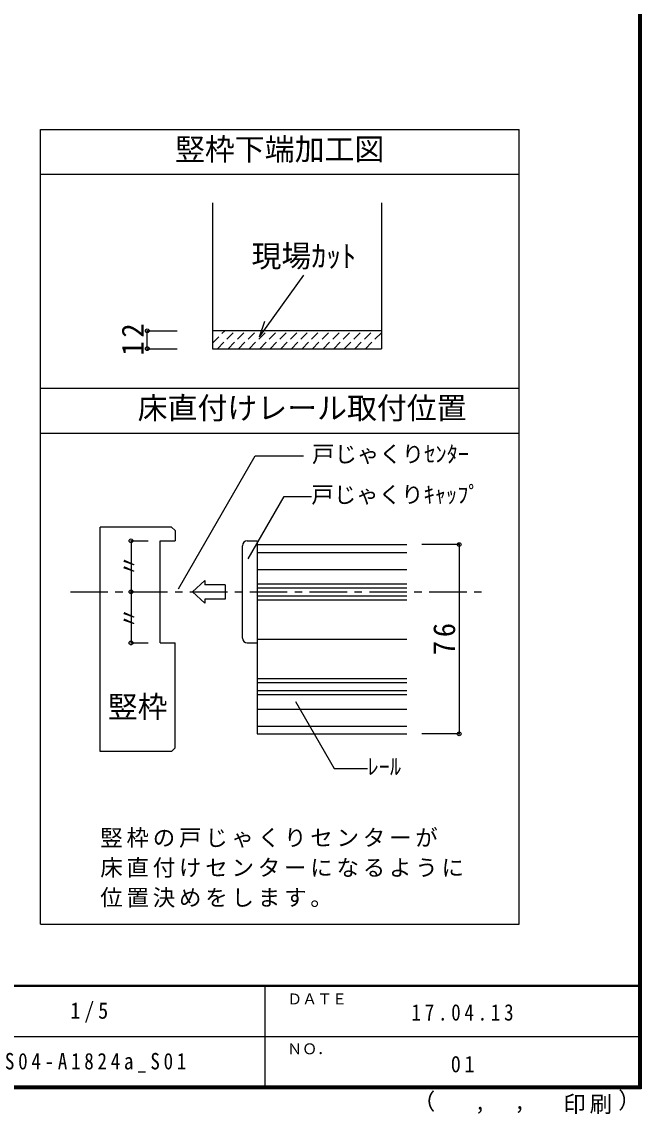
# Model space of a CAD drawing. Units: millimetres at full size, sheet at 1:5, with parts at other scales. Extents: x -973 to 977, y -718 to 696.
# Drawn here: x 563 to 977, y -718 to 13 of the extents above; entities that cross this region are included whole.
import ezdxf
from ezdxf.enums import TextEntityAlignment as Align

# ---------------------------------------------------------------- set-up
doc = ezdxf.new("R2010")
doc.units = ezdxf.units.MM
doc.header["$LTSCALE"] = 5
doc.header["$PDMODE"] = 32
doc.header["$PDSIZE"] = 2.5
doc.linetypes.add('CHAIN1', pattern=[8, 5, -1, 1, -1])
doc.linetypes.add('DASHED1', pattern=[1.8, 1.2, -0.6])
for name, color, linetype in [('0-4_枠', 3, 'Continuous'), ('0-A_文字', 7, 'Continuous'), ('0-B_寸法', 7, 'Continuous'), ('0-C_ハッチ', 4, 'DASHED1'), ('2-1_通り芯', 4, 'CHAIN1'), ('2-4_枠', 3, 'Continuous'), ('2-7_金物', 4, 'Continuous'), ('2-A_文字', 7, 'Continuous'), ('2-B_寸法', 4, 'Continuous'), ('F-1_枠', 6, 'Continuous'), ('F-A_文字', 7, 'Continuous')]:
    doc.layers.add(name, color=color, linetype=linetype)
doc.styles.add('ＭＳ ゴシック', font='')
doc.styles.get('ＭＳ ゴシック').set_extended_font_data('MS Gothic')

msp = doc.modelspace()

# ---------------------------------------------------------------- linework, layer by layer
at = {"layer": '0-4_枠'}
for p, q in [((689.986, -108.36), (689.986, -205.852)), ((802.986, -108.36), (802.986, -205.852)), ((802.986, -193.852), (689.986, -193.852)), ((689.986, -205.852), (802.986, -205.852))]:
    msp.add_line(p, q, dxfattribs=at)
at = {"layer": '0-A_文字', "color": 3}
for p, q in [((574.986, -590.859), (574.986, -59.167)), ((574.986, -59.167), (894.986, -59.167)), ((894.986, -590.859), (894.986, -59.167)), ((574.986, -89.167), (894.986, -89.167)), ((574.986, -232.271), (894.986, -232.271)), ((574.986, -262.271), (894.986, -262.271)), ((574.986, -590.859), (894.986, -590.859))]:
    msp.add_line(p, q, dxfattribs=at)
at = {"layer": '0-A_文字'}
for q in [(751.119, -156.683), (725.114, -187.536)]:
    msp.add_line((721.367, -197.843), q, dxfattribs=at)
at = {"layer": '0-B_寸法', "color": 4}
for p, q in [((646.429, -193.852), (666.429, -193.852)), ((646.429, -205.852), (646.429, -193.852)), ((646.429, -205.852), (666.429, -205.852))]:
    msp.add_line(p, q, dxfattribs=at)
at = {"layer": '0-B_寸法'}
for p in [(646.429, -193.852), (646.429, -205.852)]:
    msp.add_point(p, dxfattribs=at)
at = {"layer": '0-C_ハッチ'}
for p, q in [((689.986, -202.126), (698.26, -193.852)), ((693.331, -205.852), (705.331, -193.852)), ((700.402, -205.852), (712.402, -193.852)), ((707.473, -205.852), (719.473, -193.852)), ((714.544, -205.852), (726.544, -193.852)), ((721.615, -205.852), (733.615, -193.852)), ((728.686, -205.852), (740.686, -193.852)), ((735.757, -205.852), (747.757, -193.852)), ((742.828, -205.852), (754.828, -193.852)), ((749.9, -205.852), (761.9, -193.852)), ((756.971, -205.852), (768.486, -194.336)), ((764.042, -205.852), (776.042, -193.852)), ((771.113, -205.852), (783.113, -193.852)), ((778.184, -205.852), (790.184, -193.852)), ((785.255, -205.852), (797.255, -193.852)), ((792.326, -205.852), (802.986, -195.192))]:
    msp.add_line(p, q, dxfattribs=at)
at = {"layer": '2-1_通り芯'}
msp.add_line((594.986, -368.528), (874.986, -368.528), dxfattribs=at)
at = {"layer": '2-4_枠'}
for p, q in [((664.986, -327.552), (664.986, -334.362)), ((654.986, -334.362), (664.986, -334.362)), ((654.986, -402.695), (654.986, -334.362)), ((654.986, -402.695), (664.986, -402.695)), ((664.986, -472.838), (664.986, -402.695)), ((662.629, -475.195), (664.986, -472.838))]:
    msp.add_line(p, q, dxfattribs=at)
for points in [[(664.986, -327.552), (662.629, -325.195), (614.986, -325.195)], [(662.629, -475.195), (614.986, -475.195), (614.986, -325.195)]]:
    msp.add_lwpolyline(points, dxfattribs=at)
at = {"layer": '2-7_金物'}
for p, q in [((709.986, -399.362), (709.986, -337.695)), ((719.986, -342.081), (819.986, -342.081)), ((719.986, -353.528), (819.986, -353.528)), ((676.572, -368.528), (684.855, -360.936)), ((684.855, -360.936), (684.855, -363.697)), ((698.429, -363.697), (684.855, -363.697)), ((698.429, -363.697), (698.429, -373.36)), ((719.986, -363.147), (819.986, -363.147)), ((676.572, -368.528), (684.855, -376.121)), ((684.855, -373.36), (684.855, -376.121)), ((698.429, -373.36), (684.855, -373.36)), ((719.986, -373.909), (819.986, -373.909)), ((713.32, -402.695), (719.986, -402.695)), ((719.986, -426.481), (819.986, -426.481)), ((719.986, -437.243), (819.986, -437.243)), ((719.986, -446.862), (819.986, -446.862)), ((719.986, -458.309), (819.986, -458.309))]:
    msp.add_line(p, q, dxfattribs=at)
at = {"layer": '2-7_金物', "color": 7}
for p, q in [((719.986, -336.862), (719.986, -463.528)), ((719.986, -336.862), (819.986, -336.862)), ((719.986, -365.862), (819.986, -365.862)), ((719.986, -371.195), (819.986, -371.195)), ((719.986, -400.195), (819.986, -400.195)), ((719.986, -429.195), (819.986, -429.195)), ((719.986, -434.528), (819.986, -434.528)), ((719.986, -463.528), (819.986, -463.528))]:
    msp.add_line(p, q, dxfattribs=at)
at = {"layer": '2-7_金物'}
msp.add_lwpolyline([(713.32, -334.362), (719.986, -334.362), (719.986, -402.695)], dxfattribs=at)
for centre, start, end in [((713.32, -337.695), 90, 180), ((713.32, -399.362), 180, 270)]:
    msp.add_arc(centre, 3.333, start, end, dxfattribs=at)
at = {"layer": '2-A_文字'}
for p, q in [((667.287, -366.393), (718.536, -277.628)), ((718.536, -277.628), (750.882, -277.628)), ((713.904, -346.505), (737.99, -304.788)), ((737.99, -304.788), (756.122, -304.788))]:
    msp.add_line(p, q, dxfattribs=at)
msp.add_lwpolyline([(745.481, -441.754), (771.389, -486.627), (793.623, -486.627)], dxfattribs=at)
msp.add_point((635.543, -368.528), dxfattribs=at)
at = {"layer": '2-B_寸法'}
for p, q in [((635.543, -334.362), (646.932, -334.362)), ((635.543, -334.362), (635.543, -402.695)), ((854.986, -336.862), (829.986, -336.862)), ((854.986, -336.862), (854.986, -463.528)), ((635.543, -402.695), (646.932, -402.695)), ((854.986, -463.528), (829.986, -463.528))]:
    msp.add_line(p, q, dxfattribs=at)
at = {"layer": '2-B_寸法', "color": 7}
for p in [(635.543, -334.362), (854.986, -336.862), (635.543, -402.695), (854.986, -463.528)]:
    msp.add_point(p, dxfattribs=at)
at = {"layer": 'F-1_枠'}
for p, q in [((974.986, 695.833), (974.986, -700.833)), ((975.82, 695.833), (975.82, -700.833)), ((976.653, 695.833), (976.653, -700.833)), ((976.653, -631.667), (-973.347, -631.667)), ((976.653, -632.5), (-973.347, -632.5)), ((724.986, -632.5), (724.986, -699.167)), ((1.653, -665.833), (974.986, -665.834)), ((976.653, -699.167), (-973.347, -699.167)), ((976.653, -700), (-973.347, -700)), ((976.653, -700.833), (-973.347, -700.833))]:
    msp.add_line(p, q, dxfattribs=at)

# ---------------------------------------------------------------- texts
at = {"layer": '0-A_文字', "style": 'ＭＳ ゴシック'}
for s, p in [('竪枠下端加工図', (664.986, -84.167)), ('現場ｶｯﾄ', (716.115, -155.64)), ('床直付けレール取付位置', (639.986, -257.271))]:
    msp.add_text(s, height=14.66, dxfattribs=at).set_placement(p, align=Align.BOTTOM_LEFT)
at = {"layer": '0-B_寸法', "insert": (643.929, -210.477), "char_height": 14.66, "attachment_point": 7, "rotation": 90, "style": 'ＭＳ ゴシック'}
msp.add_mtext('\\T1.27;\\W0.95;12', dxfattribs=at)
at = {"layer": '2-A_文字', "style": 'ＭＳ ゴシック'}
for s, height, p in [('戸じゃくりｾﾝﾀｰ', 11, (756.583, -285.128)), ('戸じゃくりｷｬｯﾌﾟ', 11, (756.122, -312.288)), ('竪枠', 14.66, (619.986, -457.009)), ('ﾚｰﾙ', 11, (793.623, -494.127))]:
    msp.add_text(s, height=height, dxfattribs=at).set_placement(p, align=Align.BOTTOM_LEFT)
for p in [(643.043, -358.528), (643.043, -393.528)]:
    msp.add_text('〃', height=11, rotation=90, dxfattribs=at).set_placement(p, align=Align.BOTTOM_LEFT)
at = {"layer": '2-A_文字', "char_height": 11, "attachment_point": 7, "style": 'ＭＳ ゴシック'}
for s, insert in [('\\T1.17;竪枠の戸じゃくりセンターが', (614.986, -539.667)), ('\\T1.17;床直付けセンターになるように', (614.986, -559.667)), ('\\T1.17;位置決めをします。', (614.986, -579.667))]:
    msp.add_mtext(s, dxfattribs=dict(at, insert=insert))
at = {"layer": '2-B_寸法', "color": 7, "insert": (852.486, -410.82), "char_height": 14.66, "attachment_point": 7, "rotation": 90, "style": 'ＭＳ ゴシック'}
msp.add_mtext('\\T1.27;\\W0.95;76', dxfattribs=at)
at = {"layer": 'F-A_文字', "style": 'ＭＳ ゴシック'}
for s, height, p in [('ＤＡＴＥ', 7.331, (739.986, -646.667)), ('ＮＯ．', 7.331, (739.986, -680.001)), ('）', 11, (961.387, -717.355)), ('（', 11, (823.992, -718.052)), (',', 11, (865.199, -718.052)), (',', 11, (891.686, -717.588))]:
    msp.add_text(s, height=height, dxfattribs=at).set_placement(p, align=Align.BOTTOM_LEFT)
at = {"layer": 'F-A_文字', "char_height": 11, "attachment_point": 7, "style": 'ＭＳ ゴシック'}
for s, insert in [('\\T1.38;\\W0.9;1/5', (594.986, -656.667)), ('\\T1.39;\\W0.85;17.04.13', (823.111, -655.417)), ('\\T1.39;\\W0.85;S04-A1824a_S01', (551.236, -690.001)), ('\\T1.36;\\W0.9;01', (849.361, -690.001)), ('\\T1.17;印刷', (924.678, -717.82))]:
    msp.add_mtext(s, dxfattribs=dict(at, insert=insert))

doc.saveas('drawing.dxf')
